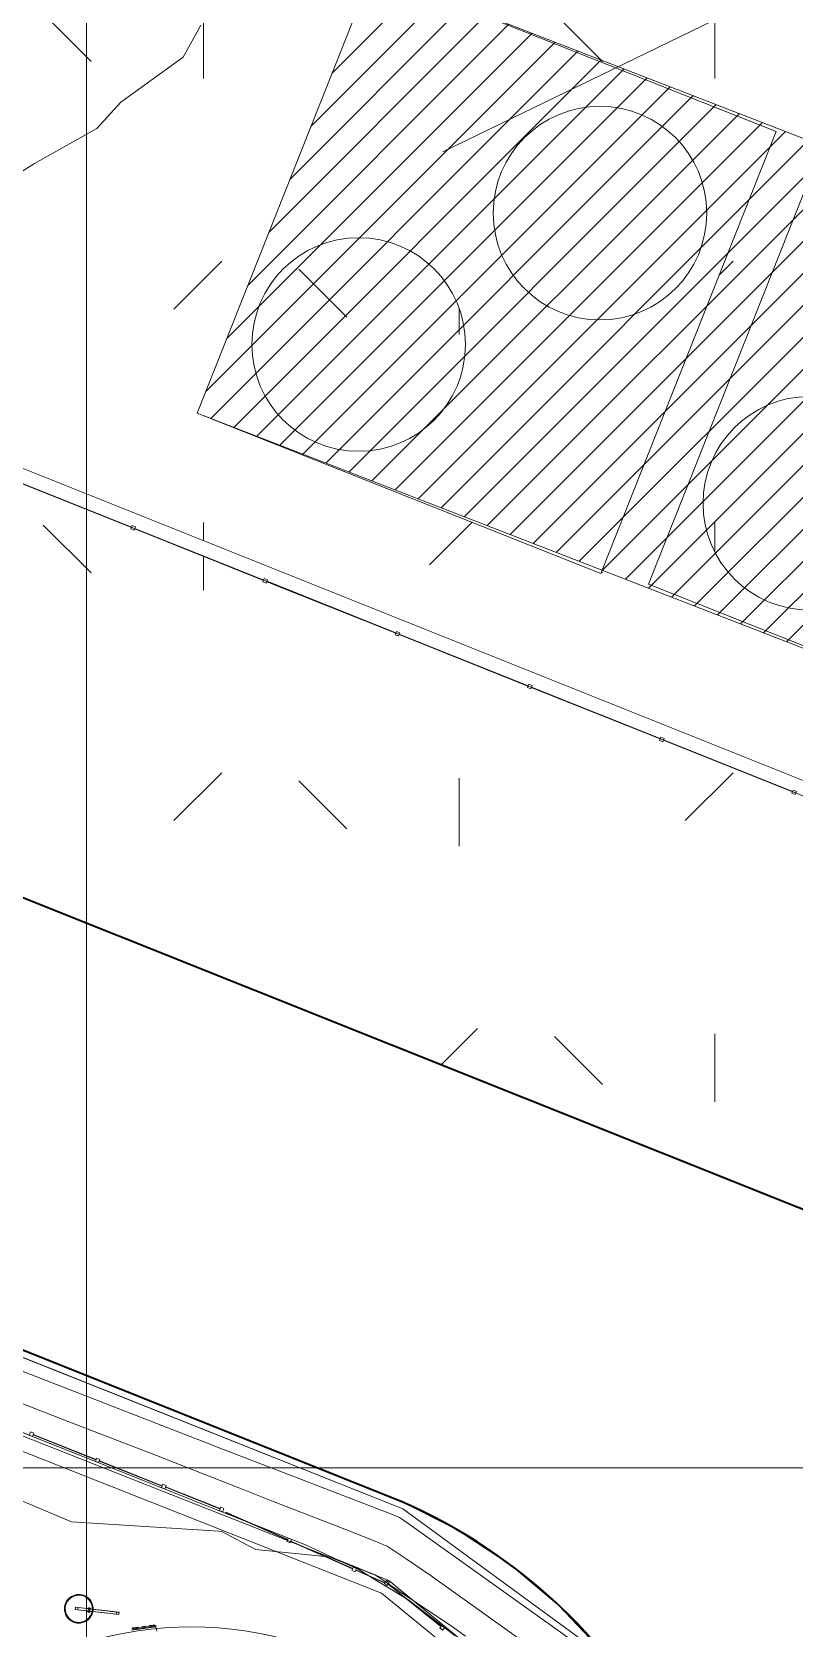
# Model space of a CAD drawing. Header units: metres. Extents: x -207 to 292, y -187 to 169.
# Drawn here: x -51.03 to -40.32, y 16.67 to 39.08 of the extents above; entities that cross this region are included whole.
import ezdxf

# ---------------------------------------------------------------- set-up
doc = ezdxf.new("R2010")
doc.units = ezdxf.units.M
for name, color, linetype, lineweight in [('A-GLAZ-CWMG', 7, 'Continuous', 9), ('ACHURADO', 7, 'Continuous', 9), ('C-TOPO', 7, 'Continuous', 9), ('C-TOPO-MAJR', 7, 'Continuous', 35), ('C-TOPO-MINR', 7, 'Continuous', 9), ('CERCO INTERIOR', 7, 'Continuous', 9), ('EQUIPOS PIS', 7, 'Continuous', 9), ('grilla', 7, 'Continuous', 9), ('P-SANR-FIXT', 7, 'Continuous', 9), ('solera', 7, 'Continuous', 35), ('VEREDAS', 7, 'Continuous', 9)]:
    doc.layers.add(name, color=color, linetype=linetype, lineweight=lineweight)
doc.layers.add('PR10-ARQ-PL-001-Emplazamiento-C-1_dwg', color=7, linetype='Continuous', lineweight=9, true_color=0x767676)
doc.layers.add('TEXTO', color=5, linetype='Continuous', lineweight=9, true_color=0x0000ff)
pattern_1 = [(90, (-655750.258, -5498481.082), (-3.592, 3.592), [0.9525, -6.232]), (45, (-655750.258, -5498481.082), (-3.5921024484, 3.5921024484), [0.9525, -4.127]), (135, (-655750.258, -5498481.082), (-3.5921024484, -3.5921024484), [0.9525, -4.127])]

# ---------------------------------------------------------------- blocks, each defined once
blk = doc.blocks.new('Quad Corner Mullion - 50x50 mm-2128572-PLANTA EMPLAZAMIENTO ACTUALIZADO')
at = {"layer": 'A-GLAZ-CWMG'}
for p, q in [((0.025, 0.025), (-0.025, 0.025)), ((-0.025, 0.025), (-0.025, -0.025)), ((0.025, -0.025), (0.025, 0.025)), ((-0.025, -0.025), (0.025, -0.025))]:
    blk.add_line(p, q, dxfattribs=at)
blk = doc.blocks.new('Quad Corner Mullion - 50x50 mm-2128573-PLANTA EMPLAZAMIENTO ACTUALIZADO')
at = {"layer": 'A-GLAZ-CWMG'}
for p, q in [((-0.025, -0.025), (-0.025, 0.025)), ((-0.025, 0.025), (0.025, 0.025)), ((0.025, 0.025), (0.025, -0.025)), ((0.025, -0.025), (-0.025, -0.025))]:
    blk.add_line(p, q, dxfattribs=at)
blk = doc.blocks.new('Circular Mullion - 5mm-2127248-PLANTA EMPLAZAMIENTO ACTUALIZADO')
at = {"layer": 'A-GLAZ-CWMG'}
for p, q in [((-107.648, -45.397), (-107.997, -46.28)), ((-107.646, -45.398), (-107.995, -46.281)), ((-107.995, -46.281), (-107.646, -45.398)), ((-107.993, -46.282), (-107.643, -45.399)), ((-107.646, -45.398), (-107.648, -45.397)), ((-107.643, -45.399), (-107.646, -45.398)), ((-107.997, -46.28), (-107.995, -46.281)), ((-107.995, -46.281), (-107.993, -46.282))]:
    blk.add_line(p, q, dxfattribs=at)
blk = doc.blocks.new('Circular Mullion - 5mm-2135255-PLANTA EMPLAZAMIENTO ACTUALIZADO')
at = {"layer": 'A-GLAZ-CWMG'}
for p, q in [((-49.149, 18.647), (-49.15, 18.645)), ((-49.15, 18.645), (-48.384, 18.342)), ((-49.148, 18.65), (-49.149, 18.647)), ((-48.383, 18.344), (-49.149, 18.647)), ((-49.149, 18.647), (-48.383, 18.344)), ((-48.382, 18.347), (-49.148, 18.65)), ((-48.384, 18.342), (-48.383, 18.344)), ((-48.383, 18.344), (-48.382, 18.347))]:
    blk.add_line(p, q, dxfattribs=at)
blk = doc.blocks.new('Rectangular Mullion - 50 x 50 mm-2128568-PLANTA EMPLAZAMIENTO ACTUALIZADO')
at = {"layer": 'A-GLAZ-CWMG'}
for p, q in [((0.025, 0.025), (-0.025, 0.025)), ((-0.025, 0.025), (-0.025, -0.025)), ((0.025, -0.025), (0.025, 0.025)), ((-0.025, -0.025), (0.025, -0.025))]:
    blk.add_line(p, q, dxfattribs=at)
blk = doc.blocks.new('Rectangular Mullion - 50 x 50 mm-2128569-PLANTA EMPLAZAMIENTO ACTUALIZADO')
at = {"layer": 'A-GLAZ-CWMG'}
for p, q in [((-0.025, -0.025), (-0.025, 0.025)), ((-0.025, 0.025), (0.025, 0.025)), ((0.025, 0.025), (0.025, -0.025)), ((0.025, -0.025), (-0.025, -0.025))]:
    blk.add_line(p, q, dxfattribs=at)
blk = doc.blocks.new('Circular Mullion - 5mm-2135027-PLANTA EMPLAZAMIENTO ACTUALIZADO')
at = {"layer": 'A-GLAZ-CWMG'}
for p, q in [((-80.102, 24.168), (-80.516, 23.313)), ((-80.099, 24.167), (-80.513, 23.312)), ((-80.513, 23.312), (-80.099, 24.167)), ((-80.511, 23.311), (-80.097, 24.166)), ((-80.099, 24.167), (-80.102, 24.168)), ((-80.097, 24.166), (-80.099, 24.167)), ((-80.516, 23.313), (-80.513, 23.312)), ((-80.513, 23.312), (-80.511, 23.311))]:
    blk.add_line(p, q, dxfattribs=at)
blk = doc.blocks.new('Circular Mullion - 5mm-2135355-PLANTA EMPLAZAMIENTO ACTUALIZADO')
at = {"layer": 'A-GLAZ-CWMG'}
for p, q in [((-46.473, 17.484), (-46.474, 17.482)), ((-46.087, 17.313), (-46.473, 17.484)), ((-46.474, 17.482), (-46.475, 17.48)), ((-46.475, 17.48), (-46.089, 17.308)), ((-46.088, 17.311), (-46.474, 17.482)), ((-46.474, 17.482), (-46.088, 17.311)), ((-46.089, 17.308), (-46.088, 17.311)), ((-46.088, 17.311), (-46.087, 17.313))]:
    blk.add_line(p, q, dxfattribs=at)
blk = doc.blocks.new('Quad Corner Mullion - 50x50 mm-2128574-PLANTA EMPLAZAMIENTO ACTUALIZADO')
at = {"layer": 'A-GLAZ-CWMG'}
for p, q in [((0.025, 0.025), (-0.025, 0.025)), ((-0.025, 0.025), (-0.025, -0.025)), ((0.025, -0.025), (0.025, 0.025)), ((-0.025, -0.025), (0.025, -0.025))]:
    blk.add_line(p, q, dxfattribs=at)
blk = doc.blocks.new('Quad Corner Mullion - 50x50 mm-2128575-PLANTA EMPLAZAMIENTO ACTUALIZADO')
at = {"layer": 'A-GLAZ-CWMG'}
for p, q in [((-0.025, -0.025), (-0.025, 0.025)), ((-0.025, 0.025), (0.025, 0.025)), ((0.025, 0.025), (0.025, -0.025)), ((0.025, -0.025), (-0.025, -0.025))]:
    blk.add_line(p, q, dxfattribs=at)
blk = doc.blocks.new('M_Tuberia Exterior 01 - M_Tuberia Exterior 01-2175267-PLANTA EMPLAZAMIENTO ACTUALIZADO')
at = {"layer": 'P-SANR-FIXT'}
for p, q in [((-0.013, 0.016), (-0.049, 0.016)), ((-0.049, 0.016), (-0.049, -0.016)), ((0.534, 0.016), (-0.049, 0.016)), ((-0.013, -0.016), (-0.013, 0.016)), ((0.569, 0.016), (-0.013, 0.016)), ((0.119, 0.016), (0.119, 0.025)), ((0.119, 0.025), (0.169, 0.025)), ((0.169, 0.025), (0.119, 0.025)), ((0.119, 0.025), (0.119, 0.016)), ((0.169, 0.016), (0.119, 0.016)), ((0.119, 0.016), (0.169, 0.016)), ((0.135, 0.031), (0.135, 0.025)), ((0.153, 0.031), (0.135, 0.031)), ((0.153, 0.031), (0.135, 0.031)), ((0.153, 0.025), (0.135, 0.025)), ((0.153, 0.025), (0.135, 0.025)), ((0.135, 0.016), (0.135, -0.016)), ((0.135, 0.016), (0.153, 0.016)), ((0.135, 0.016), (0.153, 0.016)), ((0.153, 0.025), (0.153, 0.031)), ((0.153, -0.016), (0.153, 0.016)), ((0.169, 0.025), (0.169, 0.016)), ((0.169, 0.016), (0.169, 0.025)), ((0.534, -0.016), (0.534, 0.016)), ((0.534, 0.016), (0.569, 0.016)), ((0.569, 0.016), (0.569, -0.016)), ((-0.049, -0.016), (-0.013, -0.016)), ((0.534, -0.016), (-0.049, -0.016)), ((-0.013, -0.016), (0.569, -0.016)), ((0.119, -0.025), (0.119, -0.016)), ((0.119, -0.016), (0.169, -0.016)), ((0.169, -0.016), (0.119, -0.016)), ((0.119, -0.016), (0.119, -0.025)), ((0.169, -0.025), (0.119, -0.025)), ((0.119, -0.025), (0.169, -0.025)), ((0.153, -0.016), (0.135, -0.016)), ((0.153, -0.016), (0.135, -0.016)), ((0.135, -0.025), (0.135, -0.034)), ((0.135, -0.025), (0.153, -0.025)), ((0.135, -0.025), (0.153, -0.025)), ((0.135, -0.034), (0.153, -0.034)), ((0.135, -0.034), (0.153, -0.034)), ((0.153, -0.034), (0.153, -0.025)), ((0.169, -0.016), (0.169, -0.025)), ((0.169, -0.025), (0.169, -0.016)), ((0.569, -0.016), (0.534, -0.016))]:
    blk.add_line(p, q, dxfattribs=at)
for radius, start, end in [(0.201, 0, 180), (0.201, 360, 180), (0.201, 180, 0), (0.201, 180, 360), (0.191, 360, 180), (0.191, 0, 180), (0.191, 180, 360), (0.191, 180, 0)]:
    blk.add_arc((0, 0), radius, start, end, dxfattribs=at)
blk = doc.blocks.new('M_Estanque-Terraza - M_Estanque-Terraza-2090154-PLANTA EMPLAZAMIENTO ACTUALIZADO')
at = {"layer": 'P-SANR-FIXT'}
for p, q in [((3.631, 3.688), (3.87, 3.441)), ((3.631, 3.688), (3.87, 3.441)), ((3.872, 3.444), (3.634, 3.691)), ((3.872, 3.444), (3.634, 3.691)), ((3.644, 3.699), (3.882, 3.453)), ((3.644, 3.699), (3.882, 3.453)), ((3.662, 3.696), (3.654, 3.689)), ((3.676, 3.682), (3.662, 3.696)), ((3.69, 3.668), (3.676, 3.682)), ((3.682, 3.66), (3.69, 3.668)), ((3.69, 3.668), (3.682, 3.66)), ((3.69, 3.668), (3.682, 3.66)), ((3.682, 3.66), (3.705, 3.635)), ((3.682, 3.66), (3.705, 3.635)), ((3.686, 3.656), (3.709, 3.631)), ((3.686, 3.656), (3.709, 3.631)), ((3.713, 3.643), (3.69, 3.668)), ((3.713, 3.643), (3.69, 3.668)), ((3.717, 3.639), (3.694, 3.663)), ((3.717, 3.639), (3.694, 3.663)), ((3.709, 3.631), (3.717, 3.639)), ((3.709, 3.631), (3.717, 3.639)), ((3.757, 3.598), (3.749, 3.591)), ((3.757, 3.598), (3.749, 3.591)), ((3.749, 3.591), (3.776, 3.562)), ((3.749, 3.591), (3.776, 3.562)), ((3.749, 3.591), (3.776, 3.562)), ((3.749, 3.591), (3.776, 3.562)), ((3.784, 3.569), (3.757, 3.598)), ((3.784, 3.569), (3.757, 3.598)), ((3.784, 3.569), (3.757, 3.598)), ((3.784, 3.569), (3.757, 3.598)), ((3.776, 3.562), (3.784, 3.569)), ((3.776, 3.562), (3.784, 3.569)), ((3.824, 3.529), (3.816, 3.521)), ((3.824, 3.529), (3.816, 3.521)), ((3.816, 3.521), (3.839, 3.497)), ((3.816, 3.521), (3.839, 3.497)), ((3.82, 3.517), (3.843, 3.492)), ((3.82, 3.517), (3.843, 3.492)), ((3.847, 3.504), (3.824, 3.529)), ((3.847, 3.504), (3.824, 3.529)), ((3.826, 3.397), (3.87, 3.441)), ((3.851, 3.5), (3.828, 3.525)), ((3.851, 3.5), (3.828, 3.525)), ((3.851, 3.5), (3.843, 3.492)), ((3.843, 3.492), (3.851, 3.5)), ((3.843, 3.492), (3.851, 3.5)), ((3.843, 3.492), (3.857, 3.478)), ((3.865, 3.486), (3.851, 3.5)), ((3.857, 3.478), (3.871, 3.464)), ((3.879, 3.471), (3.865, 3.486)), ((3.871, 3.464), (3.879, 3.471)), ((3.872, 3.444), (3.882, 3.453))]:
    blk.add_line(p, q, dxfattribs=at)
blk.add_arc((0, 0), 5.152, 0, 136.1362, dxfattribs=at)
blk.add_arc((0, 0), 5.152, 0, 136.1362, dxfattribs=at)
blk = doc.blocks.new('YADRAN_LASQUEMAS_ARQ_MO_002_TERRAZAS_rvt-1-PLANTA EMPLAZAMIENTO ACTUALIZADO')
at = {"layer": 'A-GLAZ-CWMG', "lineweight": 9, "extrusion": (0, 0, -1)}
for name, p, rotation in [('Rectangular Mullion - 50 x 50 mm-2128568-PLANTA EMPLAZAMIENTO ACTUALIZADO', (51.032, 19.392), 201.5900000000006), ('Rectangular Mullion - 50 x 50 mm-2128569-PLANTA EMPLAZAMIENTO ACTUALIZADO', (51.032, 19.392), 201.5900000000006), ('Rectangular Mullion - 50 x 50 mm-2128568-PLANTA EMPLAZAMIENTO ACTUALIZADO', (50.102, 19.024), 201.5900000000006), ('Rectangular Mullion - 50 x 50 mm-2128569-PLANTA EMPLAZAMIENTO ACTUALIZADO', (50.102, 19.024), 201.5900000000006), ('Rectangular Mullion - 50 x 50 mm-2128568-PLANTA EMPLAZAMIENTO ACTUALIZADO', (49.173, 18.657), 201.5900000000006), ('Rectangular Mullion - 50 x 50 mm-2128569-PLANTA EMPLAZAMIENTO ACTUALIZADO', (49.173, 18.657), 201.5900000000006), ('Quad Corner Mullion - 50x50 mm-2128572-PLANTA EMPLAZAMIENTO ACTUALIZADO', (48.36, 18.335), 201.5900000000006), ('Quad Corner Mullion - 50x50 mm-2128573-PLANTA EMPLAZAMIENTO ACTUALIZADO', (48.36, 18.335), 201.5900000000006), ('Rectangular Mullion - 50 x 50 mm-2128568-PLANTA EMPLAZAMIENTO ACTUALIZADO', (47.411, 17.898), 203.9426513151151), ('Rectangular Mullion - 50 x 50 mm-2128569-PLANTA EMPLAZAMIENTO ACTUALIZADO', (47.411, 17.898), 203.9426513151151), ('Rectangular Mullion - 50 x 50 mm-2128568-PLANTA EMPLAZAMIENTO ACTUALIZADO', (46.497, 17.492), 203.9426513151151), ('Rectangular Mullion - 50 x 50 mm-2128569-PLANTA EMPLAZAMIENTO ACTUALIZADO', (46.497, 17.492), 203.9426513151151), ('Rectangular Mullion - 50 x 50 mm-2128568-PLANTA EMPLAZAMIENTO ACTUALIZADO', (45.261, 16.676), 218.7099200101084), ('Rectangular Mullion - 50 x 50 mm-2128569-PLANTA EMPLAZAMIENTO ACTUALIZADO', (45.261, 16.676), 218.7099200101084)]:
    blk.add_blockref(name, p, dxfattribs=dict(at, rotation=rotation))
at = {"layer": 'A-GLAZ-CWMG', "lineweight": 9}
for name, p, rotation in [('Circular Mullion - 5mm-2127248-PLANTA EMPLAZAMIENTO ACTUALIZADO', (-4.728, -88.612), 269.9999999999994), ('Circular Mullion - 5mm-2127248-PLANTA EMPLAZAMIENTO ACTUALIZADO', (-4.728, -88.612), 269.9999999999994), ('Circular Mullion - 5mm-2127248-PLANTA EMPLAZAMIENTO ACTUALIZADO', (-4.728, -88.612), 269.9999999999994), ('Circular Mullion - 5mm-2127248-PLANTA EMPLAZAMIENTO ACTUALIZADO', (-4.728, -88.612), 269.9999999999994), ('Circular Mullion - 5mm-2127248-PLANTA EMPLAZAMIENTO ACTUALIZADO', (-3.798, -88.98), 269.9999999999994), ('Circular Mullion - 5mm-2127248-PLANTA EMPLAZAMIENTO ACTUALIZADO', (-3.798, -88.98), 269.9999999999994), ('Circular Mullion - 5mm-2127248-PLANTA EMPLAZAMIENTO ACTUALIZADO', (-3.798, -88.98), 269.9999999999994), ('Circular Mullion - 5mm-2127248-PLANTA EMPLAZAMIENTO ACTUALIZADO', (-3.798, -88.98), 269.9999999999994), ('Circular Mullion - 5mm-2135027-PLANTA EMPLAZAMIENTO ACTUALIZADO', (-68.937, -62.947), 271.8958828709046), ('Circular Mullion - 5mm-2135027-PLANTA EMPLAZAMIENTO ACTUALIZADO', (-68.937, -62.947), 271.8958828709046), ('Circular Mullion - 5mm-2135027-PLANTA EMPLAZAMIENTO ACTUALIZADO', (-68.937, -62.947), 271.8958828709046), ('Circular Mullion - 5mm-2135027-PLANTA EMPLAZAMIENTO ACTUALIZADO', (-68.937, -62.947), 271.8958828709046), ('Circular Mullion - 5mm-2127248-PLANTA EMPLAZAMIENTO ACTUALIZADO', (-5.579, -91.916), 267.6473486848848), ('Circular Mullion - 5mm-2127248-PLANTA EMPLAZAMIENTO ACTUALIZADO', (-5.579, -91.916), 267.6473486848848), ('Circular Mullion - 5mm-2127248-PLANTA EMPLAZAMIENTO ACTUALIZADO', (-5.579, -91.916), 267.6473486848848), ('Circular Mullion - 5mm-2127248-PLANTA EMPLAZAMIENTO ACTUALIZADO', (-5.579, -91.916), 267.6473486848848), ('Circular Mullion - 5mm-2127248-PLANTA EMPLAZAMIENTO ACTUALIZADO', (-33.582, -99.548), 252.8800799898916), ('Circular Mullion - 5mm-2127248-PLANTA EMPLAZAMIENTO ACTUALIZADO', (-33.582, -99.548), 252.8800799898916), ('Circular Mullion - 5mm-2127248-PLANTA EMPLAZAMIENTO ACTUALIZADO', (-33.582, -99.548), 252.8800799898916), ('Circular Mullion - 5mm-2127248-PLANTA EMPLAZAMIENTO ACTUALIZADO', (-33.582, -99.548), 252.8800799898916), ('Quad Corner Mullion - 50x50 mm-2128574-PLANTA EMPLAZAMIENTO ACTUALIZADO', (-46.041, 17.302), 141.2900799898916), ('Quad Corner Mullion - 50x50 mm-2128575-PLANTA EMPLAZAMIENTO ACTUALIZADO', (-46.041, 17.302), 141.2900799898916)]:
    blk.add_blockref(name, p, dxfattribs=dict(at, rotation=rotation))
for name in ['Circular Mullion - 5mm-2135255-PLANTA EMPLAZAMIENTO ACTUALIZADO', 'Circular Mullion - 5mm-2135255-PLANTA EMPLAZAMIENTO ACTUALIZADO', 'Circular Mullion - 5mm-2135255-PLANTA EMPLAZAMIENTO ACTUALIZADO', 'Circular Mullion - 5mm-2135255-PLANTA EMPLAZAMIENTO ACTUALIZADO', 'Circular Mullion - 5mm-2135355-PLANTA EMPLAZAMIENTO ACTUALIZADO', 'Circular Mullion - 5mm-2135355-PLANTA EMPLAZAMIENTO ACTUALIZADO', 'Circular Mullion - 5mm-2135355-PLANTA EMPLAZAMIENTO ACTUALIZADO', 'Circular Mullion - 5mm-2135355-PLANTA EMPLAZAMIENTO ACTUALIZADO']:
    blk.add_blockref(name, (0, 0), dxfattribs=at)
at = {"layer": 'P-SANR-FIXT', "lineweight": 9}
for name, p, rotation in [('M_Estanque-Terraza - M_Estanque-Terraza-2090154-PLANTA EMPLAZAMIENTO ACTUALIZADO', (-48.79, 11.532), 53.81588478803576), ('M_Tuberia Exterior 01 - M_Tuberia Exterior 01-2175267-PLANTA EMPLAZAMIENTO ACTUALIZADO', (-50.367, 16.939), 353.4099999999996)]:
    blk.add_blockref(name, p, dxfattribs=dict(at, rotation=rotation))
blk = doc.blocks.new('PR10-ARQ-PL-001-Emplazamiento-C-1_dwg_Circular Mullion - 5mm-517344-PLANTA EMPLAZAMIENTO-674655-PLANTA EMPLAZAMIENTO ACTUALIZADO')
at = {"layer": 'A-GLAZ-CWMG', "flags": 128}
for points in [[(-84.442, 139.656), (-83.711, 141.464), (-83.713, 141.465), (-83.716, 141.466), (-84.446, 139.658), (-84.444, 139.657)], [(-84.444, 139.657), (-83.713, 141.465)]]:
    blk.add_lwpolyline(points, close=True, dxfattribs=at)
blk = doc.blocks.new('PR10-ARQ-PL-001-Emplazamiento-C-1_dwg_Rectangular Mullion - 50 x 50 mm-517346-PLANTA EMPLAZAMIENTO-674657-PLANTA EMPLAZAMIENTO ACTUALIZADO')
at = {"layer": 'A-GLAZ-CWMG', "flags": 128}
blk.add_lwpolyline([(0.025, 0.025), (-0.025, 0.025), (-0.025, -0.025), (0.025, -0.025)], close=True, dxfattribs=at)
blk = doc.blocks.new('PR10-ARQ-PL-001-Emplazamiento-C-1_dwg_Rectangular Mullion - 50 x 50 mm-517357-PLANTA EMPLAZAMIENTO-674659-PLANTA EMPLAZAMIENTO ACTUALIZADO')
at = {"layer": 'A-GLAZ-CWMG', "flags": 128}
blk.add_lwpolyline([(0.025, 0.025), (0.025, -0.025), (-0.025, -0.025), (-0.025, 0.025)], close=True, dxfattribs=at)
blk = doc.blocks.new('PR10-ARQ-PL-001-Emplazamiento-C-1_dwg-674643-PLANTA EMPLAZAMIENTO ACTUALIZADO')
at = {"lineweight": 9, "true_color": 0x0000ff}
h = blk.add_hatch(dxfattribs=at)
h.set_pattern_fill('FP_4', color=5, style=0, pattern_type=2)
h.set_pattern_definition([(45, (0, 0), (-0.2245064, 0.2245064), [])])
h.paths.add_polyline_path([(-36.39, 28.957), (-33.927, 35.162), (-46.242, 39.936), (-48.705, 33.73), (-38.96, 29.953)])
at = {"layer": 'ACHURADO'}
h = blk.add_hatch(dxfattribs=at)
h.set_pattern_fill('FP_1', color=256, style=0, pattern_type=2)
h.set_pattern_definition(pattern_1)
h.paths.add_polyline_path([(-16.431, 13.057), (-14.436, 18.052), (-24.223, 21.943), (-26.212, 16.963), (-16.988, 13.279)])
h.paths.add_polyline_path([(-34.934, 26.467), (-32.306, 33.004), (-33.317, 33.408), (-31.975, 36.768), (-41.692, 40.649), (-41.981, 39.979), (-41.83, 39.914), (-42.017, 39.482), (-42.379, 39.639), (-42.193, 40.07), (-42.051, 40.009), (-41.763, 40.678), (-51.898, 44.725), (-52.129, 44.799), (-52.364, 44.861), (-52.602, 44.911), (-52.842, 44.949), (-53.083, 44.976), (-53.326, 44.99), (-53.569, 44.991), (-53.811, 44.981), (-54.053, 44.958), (-54.294, 44.924), (-54.532, 44.877), (-54.768, 44.818), (-55, 44.748), (-55.229, 44.666), (-55.453, 44.573), (-55.672, 44.468), (-55.886, 44.353), (-56.094, 44.227), (-56.295, 44.091), (-56.489, 43.945), (-56.676, 43.789), (-56.854, 43.624), (-57.024, 43.451), (-57.185, 43.269), (-57.337, 43.079), (-57.479, 42.882), (-57.611, 42.678), (-57.732, 42.468), (-57.843, 42.252), (-57.943, 42.03), (-58.037, 41.858), (-58.142, 41.693), (-58.258, 41.535), (-58.383, 41.384), (-58.518, 41.242), (-58.815, 40.985), (-58.975, 40.872), (-59.142, 40.769), (-59.315, 40.678), (-59.494, 40.597), (-59.677, 40.529), (-59.865, 40.472), (-60.056, 40.428), (-60.281, 40.393), (-60.445, 40.377), (-60.641, 40.371), (-60.837, 40.377), (-61.032, 40.396), (-61.225, 40.427), (-61.416, 40.471), (-61.604, 40.527), (-69.75, 43.704), (-76.218, 46.622), (-76.308, 46.677), (-76.468, 46.764), (-76.633, 46.843), (-76.801, 46.913), (-76.973, 46.974), (-77.148, 47.026), (-77.326, 47.069), (-77.541, 47.09), (-77.757, 47.099), (-77.973, 47.096), (-78.189, 47.081), (-78.403, 47.054), (-78.616, 47.016), (-78.826, 46.966), (-79.033, 46.904), (-79.237, 46.832), (-79.436, 46.748), (-79.82, 46.549), (-80.003, 46.434), (-80.179, 46.309), (-80.348, 46.174), (-80.51, 46.031), (-80.663, 45.878), (-80.808, 45.718), (-80.944, 45.55), (-81.071, 45.375), (-81.265, 45.056), (-81.294, 45.005), (-35.025, 26.504)])
h.paths.add_polyline_path([(-36.39, 28.957), (-42.362, 31.327), (-39.899, 37.533), (-33.927, 35.162), (-35.995, 29.953)])
h.paths.add_polyline_path([(-37.327, 29.837), (-37.192, 29.837), (-37.058, 29.849), (-36.926, 29.873), (-36.796, 29.909), (-36.67, 29.956), (-36.549, 30.014), (-36.433, 30.083), (-36.325, 30.162), (-36.223, 30.251), (-36.13, 30.348), (-36.046, 30.453), (-35.972, 30.566), (-35.908, 30.684), (-35.856, 30.808), (-35.784, 31.067), (-35.766, 31.201), (-35.76, 31.335), (-35.766, 31.469), (-35.814, 31.734), (-35.856, 31.862), (-35.908, 31.986), (-35.972, 32.104), (-36.046, 32.217), (-36.13, 32.322), (-36.223, 32.419), (-36.325, 32.508), (-36.433, 32.587), (-36.549, 32.656), (-36.796, 32.761), (-36.926, 32.797), (-37.058, 32.821), (-37.192, 32.833), (-37.327, 32.833), (-37.593, 32.797), (-37.804, 32.731), (-37.849, 32.714), (-37.97, 32.656), (-38.086, 32.587), (-38.195, 32.508), (-38.296, 32.419), (-38.389, 32.322), (-38.473, 32.217), (-38.547, 32.104), (-38.611, 31.986), (-38.664, 31.862), (-38.705, 31.734), (-38.735, 31.603), (-38.753, 31.469), (-38.759, 31.335), (-38.753, 31.201), (-38.735, 31.067), (-38.705, 30.936), (-38.664, 30.808), (-38.611, 30.684), (-38.547, 30.566), (-38.473, 30.453), (-38.389, 30.348), (-38.296, 30.251), (-38.195, 30.162), (-38.086, 30.083), (-37.97, 30.014), (-37.723, 29.909), (-37.593, 29.873), (-37.461, 29.849)])
h.paths.add_polyline_path([(-40.031, 30.966), (-39.897, 30.978), (-39.764, 31.002), (-39.634, 31.038), (-39.508, 31.085), (-39.387, 31.144), (-39.272, 31.213), (-39.061, 31.38), (-38.968, 31.478), (-38.885, 31.583), (-38.81, 31.695), (-38.747, 31.814), (-38.694, 31.937), (-38.652, 32.065), (-38.622, 32.196), (-38.604, 32.33), (-38.598, 32.464), (-38.604, 32.599), (-38.622, 32.732), (-38.652, 32.863), (-38.694, 32.991), (-38.747, 33.115), (-38.81, 33.233), (-38.885, 33.346), (-38.968, 33.451), (-39.061, 33.548), (-39.163, 33.637), (-39.387, 33.785), (-39.508, 33.843), (-39.634, 33.891), (-39.764, 33.926), (-39.897, 33.95), (-40.031, 33.962), (-40.165, 33.962), (-40.299, 33.95), (-40.432, 33.926), (-40.561, 33.891), (-40.687, 33.843), (-40.809, 33.785), (-40.924, 33.716), (-41.04, 33.631), (-41.134, 33.548), (-41.227, 33.451), (-41.311, 33.346), (-41.385, 33.233), (-41.449, 33.115), (-41.502, 32.991), (-41.544, 32.863), (-41.574, 32.726), (-41.592, 32.599), (-41.598, 32.464), (-41.592, 32.33), (-41.573, 32.196), (-41.544, 32.065), (-41.502, 31.937), (-41.449, 31.814), (-41.385, 31.695), (-41.311, 31.583), (-41.227, 31.478), (-41.134, 31.38), (-41.033, 31.292), (-40.924, 31.213), (-40.809, 31.144), (-40.687, 31.085), (-40.561, 31.038), (-40.432, 31.002), (-40.299, 30.978), (-40.165, 30.966)])
h.paths.add_polyline_path([(-43.032, 31.479), (-48.705, 33.73), (-46.242, 39.936), (-40.569, 37.685), (-43.014, 31.525)])
h.paths.add_polyline_path([(-35.025, 33.364), (-34.984, 33.416), (-34.91, 33.528), (-34.846, 33.647), (-34.793, 33.771), (-34.751, 33.899), (-34.721, 34.03), (-34.703, 34.163), (-34.703, 34.432), (-34.721, 34.565), (-34.751, 34.697), (-34.793, 34.825), (-34.846, 34.948), (-34.91, 35.067), (-34.984, 35.179), (-35.068, 35.284), (-35.161, 35.382), (-35.309, 35.505)])
h.paths.add_polyline_path([(-36.264, 32.799), (-36.13, 32.799), (-35.996, 32.811), (-35.734, 32.871), (-35.608, 32.919), (-35.486, 32.977), (-35.371, 33.046), (-35.262, 33.125), (-35.161, 33.214), (-35.025, 33.364), (-35.316, 35.509), (-35.371, 35.549), (-35.486, 35.618), (-35.608, 35.677), (-35.734, 35.724), (-35.863, 35.76), (-35.996, 35.784), (-36.13, 35.796), (-36.264, 35.796), (-36.398, 35.784), (-36.531, 35.76), (-36.66, 35.724), (-36.786, 35.677), (-36.908, 35.618), (-37.132, 35.47), (-37.233, 35.382), (-37.326, 35.284), (-37.41, 35.179), (-37.484, 35.067), (-37.548, 34.948), (-37.601, 34.825), (-37.643, 34.697), (-37.673, 34.565), (-37.691, 34.432), (-37.697, 34.298), (-37.685, 34.12), (-37.673, 34.03), (-37.643, 33.899), (-37.601, 33.771), (-37.542, 33.635), (-37.484, 33.528), (-37.41, 33.416), (-37.326, 33.311), (-37.233, 33.214), (-37.132, 33.125), (-37.023, 33.046), (-36.908, 32.977), (-36.786, 32.919), (-36.66, 32.871), (-36.531, 32.835), (-36.398, 32.811)])
h.paths.add_polyline_path([(-46.368, 33.196), (-46.234, 33.208), (-46.101, 33.232), (-45.972, 33.268), (-45.846, 33.315), (-45.724, 33.374), (-45.609, 33.443), (-45.5, 33.522), (-45.399, 33.61), (-45.306, 33.708), (-45.222, 33.813), (-45.148, 33.925), (-45.084, 34.044), (-45.031, 34.167), (-44.989, 34.295), (-44.959, 34.427), (-44.941, 34.56), (-44.935, 34.694), (-44.941, 34.829), (-44.959, 34.962), (-44.989, 35.093), (-45.031, 35.221), (-45.084, 35.345), (-45.222, 35.576), (-45.306, 35.681), (-45.399, 35.778), (-45.5, 35.867), (-45.609, 35.946), (-45.724, 36.015), (-45.846, 36.073), (-45.972, 36.121), (-46.101, 36.156), (-46.368, 36.193), (-46.502, 36.193), (-46.636, 36.181), (-46.769, 36.156), (-46.898, 36.121), (-47.024, 36.073), (-47.146, 36.015), (-47.261, 35.946), (-47.37, 35.867), (-47.471, 35.778), (-47.564, 35.681), (-47.722, 35.464), (-47.786, 35.345), (-47.839, 35.221), (-47.881, 35.093), (-47.911, 34.962), (-47.929, 34.829), (-47.935, 34.694), (-47.929, 34.56), (-47.911, 34.427), (-47.881, 34.295), (-47.839, 34.167), (-47.786, 34.044), (-47.722, 33.925), (-47.648, 33.813), (-47.564, 33.708), (-47.471, 33.61), (-47.37, 33.522), (-47.261, 33.443), (-47.146, 33.374), (-47.024, 33.315), (-46.898, 33.268), (-46.769, 33.232), (-46.636, 33.208), (-46.502, 33.196)])
h.paths.add_polyline_path([(-42.979, 35.041), (-42.712, 35.077), (-42.583, 35.113), (-42.457, 35.16), (-42.336, 35.219), (-42.22, 35.288), (-42.111, 35.367), (-41.917, 35.553), (-41.833, 35.658), (-41.759, 35.77), (-41.695, 35.889), (-41.642, 36.012), (-41.601, 36.14), (-41.571, 36.272), (-41.553, 36.405), (-41.546, 36.539), (-41.553, 36.674), (-41.571, 36.807), (-41.601, 36.938), (-41.642, 37.066), (-41.695, 37.19), (-41.759, 37.308), (-41.833, 37.421), (-41.917, 37.526), (-42.01, 37.623), (-42.111, 37.712), (-42.22, 37.791), (-42.336, 37.86), (-42.457, 37.918), (-42.583, 37.966), (-42.845, 38.025), (-42.979, 38.037), (-43.113, 38.037), (-43.247, 38.025), (-43.38, 38.001), (-43.51, 37.966), (-43.636, 37.918), (-43.757, 37.86), (-43.872, 37.791), (-43.981, 37.712), (-44.083, 37.623), (-44.176, 37.526), (-44.259, 37.421), (-44.334, 37.308), (-44.397, 37.19), (-44.45, 37.066), (-44.492, 36.938), (-44.522, 36.807), (-44.54, 36.674), (-44.546, 36.539), (-44.538, 36.389), (-44.522, 36.272), (-44.492, 36.14), (-44.45, 36.012), (-44.397, 35.889), (-44.334, 35.77), (-44.259, 35.658), (-44.083, 35.455), (-43.981, 35.367), (-43.872, 35.288), (-43.757, 35.219), (-43.636, 35.16), (-43.51, 35.113), (-43.38, 35.077), (-43.247, 35.053), (-43.113, 35.041)])
h.paths.add_polyline_path([(-48.231, 41.716), (-49.41, 41.716), (-49.404, 41.831), (-49.387, 41.946), (-49.359, 42.058), (-49.32, 42.167), (-49.271, 42.272), (-49.175, 42.42), (-49.142, 42.464), (-49.065, 42.55), (-48.979, 42.627), (-48.886, 42.696), (-48.787, 42.756), (-48.682, 42.805), (-48.573, 42.844), (-48.461, 42.872), (-48.346, 42.889), (-48.231, 42.889), (-48.231, 41.831)])
h.paths.add_polyline_path([(-48.231, 40.537), (-48.231, 41.716), (-47.052, 41.716), (-47.058, 41.6), (-47.075, 41.486), (-47.103, 41.374), (-47.142, 41.265), (-47.191, 41.16), (-47.251, 41.061), (-47.32, 40.968), (-47.397, 40.882), (-47.483, 40.805), (-47.576, 40.736), (-47.675, 40.676), (-47.78, 40.627), (-47.889, 40.588), (-48.001, 40.56), (-48.115, 40.543)])
h = blk.add_hatch(dxfattribs=at)
h.set_pattern_fill('FP_1', color=256, style=0, pattern_type=2)
h.set_pattern_definition(pattern_1)
h.paths.add_polyline_path([(-109.746, -33.419), (-81.977, 36.498), (-79.743, 37.301), (-79.538, 37.853), (-79.692, 37.91), (-79.529, 38.351), (-79.159, 38.214), (-79.322, 37.773), (-79.548, 37.372), (-78.372, 37.795), (-31.438, 19.05), (-31.367, 19.242), (-31.521, 19.299), (-31.357, 19.74), (-30.987, 19.603), (-31.15, 19.162), (-31.254, 18.977), (-28.462, 17.861), (-26.474, 22.839), (-35.025, 26.239), (-35.008, 26.281), (-81.174, 44.741), (-81.294, 45.005), (-81.38, 44.833), (-81.457, 44.658), (-81.526, 44.479), (-81.586, 44.297), (-88.33, 27.525), (-99.365, 2.058), (-108.453, -12.959), (-112.02, -18.411), (-112.091, -18.588), (-112.151, -18.77), (-112.199, -18.954), (-112.235, -19.141), (-112.26, -19.331), (-112.272, -19.521), (-112.273, -19.712), (-112.262, -19.902), (-112.239, -20.091), (-112.205, -20.279), (-112.155, -20.474), (-112.101, -20.646), (-112.032, -20.824), (-111.952, -20.997), (-111.861, -21.165), (-111.694, -21.419), (-111.65, -21.482), (-111.529, -21.63), (-111.045, -20.434), (-107.779, -21.779), (-110.981, -29.684), (-113.573, -28.617), (-113.789, -29.154), (-111.88, -31.167)])
h.paths.add_polyline_path([(-100.595, -9.645), (-100.724, -9.624), (-100.849, -9.57), (-100.953, -9.491), (-100.993, -9.445), (-101.023, -9.397), (-101.044, -9.347), (-101.052, -9.298), (-101.05, -9.251), (-100.952, -9.293), (-100.922, -9.223), (-101.02, -9.181), (-100.988, -9.148), (-100.947, -9.121), (-100.899, -9.102), (-100.844, -9.09), (-100.721, -9.093), (-100.595, -9.128), (-100.479, -9.192), (-100.389, -9.278), (-100.356, -9.325), (-100.334, -9.374), (-100.323, -9.422), (-100.322, -9.469), (-100.333, -9.512), (-100.354, -9.551), (-100.386, -9.585), (-100.428, -9.612), (-100.478, -9.632), (-100.534, -9.643)])
h.paths.add_polyline_path([(-101.91, -9.059), (-102.342, -8.873), (-102.186, -8.51), (-101.754, -8.696), (-101.815, -8.838), (-101.918, -8.794), (-101.928, -8.73), (-101.968, -8.68), (-102.028, -8.656), (-102.092, -8.664), (-102.12, -8.681), (-102.16, -8.731), (-102.169, -8.762), (-102.162, -8.827), (-102.124, -8.879), (-102.097, -8.896), (-102.033, -8.907), (-101.972, -8.886), (-101.948, -8.864), (-101.845, -8.908), (-101.862, -8.946)])
at = {"lineweight": 9, "flags": 128}
blk.add_lwpolyline([(-33.927, 35.162), (-36.39, 28.957), (-48.705, 33.73), (-46.242, 39.936)], close=True, dxfattribs=at)
at = {"layer": 'C-TOPO', "flags": 128}
for points in [[(-35.775, 20.782), (-41.287, 22.984), (-46.729, 25.157), (-46.96, 25.249), (-54.239, 28.156), (-58.332, 29.791), (-62.136, 31.31), (-65.232, 32.547), (-67.41, 33.417), (-70.441, 34.627), (-74.77, 36.356), (-77.145, 37.304), (-77.618, 37.493), (-78.372, 37.795), (-80.993, 36.852), (-81.528, 36.659)], [(-81.528, 36.659), (-80.993, 36.852), (-78.372, 37.795), (-77.618, 37.493), (-77.145, 37.304), (-74.77, 36.356), (-70.441, 34.627), (-67.41, 33.417), (-65.232, 32.547), (-62.136, 31.31), (-58.332, 29.791), (-54.239, 28.156), (-46.96, 25.249), (-46.729, 25.157), (-41.287, 22.984), (-35.775, 20.782)], [(-43.016, 16.345), (-43.625, 16.987), (-44.302, 17.555), (-44.928, 17.968), (-45.04, 18.043), (-45.829, 18.443), (-45.858, 18.455), (-51.279, 20.62), (-67.494, 27.095)], [(-43.016, 16.345), (-43.625, 16.987), (-44.302, 17.555), (-44.928, 17.968), (-45.04, 18.043), (-45.829, 18.443), (-45.858, 18.455), (-51.279, 20.62), (-67.494, 27.095)], [(-43.28, 16.487), (-45.813, 18.344), (-66.313, 26.497), (-70.482, 28.155), (-72.906, 28.918), (-74.861, 28.974), (-76.901, 28.411), (-78.15, 27.746), (-78.732, 27.377), (-79.845, 26.541), (-80.841, 25.228), (-81.779, 22.997), (-82.666, 20.879), (-107.939, -43.26)], [(-51.765, 19.654), (-49.814, 18.879), (-47.924, 18.13), (-47.895, 18.118), (-47.184, 17.836), (-46.436, 17.49), (-46.389, 17.461), (-46.267, 17.387), (-46.193, 17.342), (-45.994, 17.221), (-45.732, 17.062), (-45.081, 16.558)], [(-45.081, 16.558), (-45.732, 17.062), (-45.994, 17.221), (-46.193, 17.342), (-46.267, 17.387), (-46.389, 17.461), (-46.436, 17.49), (-47.184, 17.836), (-47.895, 18.118), (-47.924, 18.13), (-49.814, 18.879), (-51.765, 19.654)]]:
    blk.add_lwpolyline(points, dxfattribs=at)
at = {"layer": 'C-TOPO-MAJR', "color": 1, "lineweight": 9, "true_color": 0xff0000, "flags": 128}
for points in [[(-66.318, 38.312), (-65.024, 37.94), (-63.73, 37.569), (-62.436, 37.198), (-61.528, 37.846), (-61.442, 37.826), (-61.255, 37.815), (-60.516, 36.713), (-59.202, 36.458), (-57.889, 36.203), (-57.275, 36.111), (-55.505, 36.066), (-54.686, 36.085), (-53.117, 36.384), (-52.408, 36.574), (-51.391, 36.981), (-50.989, 37.234), (-50.114, 37.729), (-49.775, 38.099), (-48.899, 38.729), (-48.653, 39.179)], [(-52.525, 20.807), (-48.95, 19.416), (-48.619, 19.288), (-48.324, 19.173), (-48.324, 19.173), (-48.32, 19.171), (-48.214, 19.128), (-45.997, 18.276), (-45.893, 18.234), (-45.886, 18.231), (-45.864, 18.222), (-45.836, 18.203), (-45.803, 18.181), (-45.724, 18.128), (-43.435, 16.493)]]:
    blk.add_lwpolyline(points, dxfattribs=at)
at = {"layer": 'C-TOPO-MINR', "color": 9, "true_color": 0xc0c0c0, "flags": 128}
for points in [[(-52.103, 20.188), (-50.575, 19.593), (-49.275, 19.091), (-48.12, 18.64), (-48.119, 18.64), (-48.103, 18.634), (-47.685, 18.465), (-46.606, 18.05), (-46.159, 17.869), (-46.13, 17.858), (-46.034, 17.819), (-45.911, 17.736), (-45.769, 17.64), (-45.431, 17.413), (-44.184, 16.523)], [(-44.934, 16.553), (-45.138, 16.698), (-45.735, 17.099), (-45.986, 17.268), (-46.205, 17.415), (-46.374, 17.484), (-46.426, 17.505), (-46.762, 17.64), (-46.815, 17.662), (-47.883, 17.771), (-48.357, 18.025), (-48.399, 18.031), (-50.469, 18.159), (-51.432, 18.569)]]:
    blk.add_lwpolyline(points, dxfattribs=at)
at = {"layer": 'CERCO INTERIOR'}
blk.add_line((-81.294, 45.005), (-34.934, 26.467), dxfattribs=at)
at = {"layer": 'CERCO INTERIOR', "flags": 128}
for points in [[(-81.1, 44.927), (-81.174, 44.741), (-35.008, 26.281)], [(-108.059, -46.255), (-80.533, 23.277), (-79.416, 25.491), (-77.729, 26.977), (-75.56, 27.865), (-73.027, 27.783), (-46.114, 17.161), (-44.149, 15.548), (-42.929, 13.58), (-42.543, 11.148), (-43.168, 8.716), (-44.039, 6.26)]]:
    blk.add_lwpolyline(points, dxfattribs=at)
blk.add_lwpolyline([(-43.85, 6.193), (-70.423, -61.108), (-71.635, -63.468), (-73.528, -65.107), (-75.979, -65.979), (-78.566, -65.779), (-105.401, -55.121), (-107.404, -53.512), (-108.612, -51.268), (-108.759, -48.656), (-108.245, -46.181), (-80.715, 23.359), (-79.577, 25.615), (-77.836, 27.15), (-75.596, 28.067), (-72.986, 27.982), (-46.012, 17.335), (-43.997, 15.682), (-42.738, 13.651), (-42.339, 11.139), (-42.976, 8.657)], close=True, dxfattribs=at)
at = {"layer": 'EQUIPOS PIS'}
for centre in [(-43.046, 36.539), (-46.435, 34.694), (-40.098, 32.464)]:
    blk.add_circle(centre, 1.5, dxfattribs=at)
at = {"layer": 'grilla'}
for p, q in [((-50.258, 166.258), (-50.258, -114.169)), ((-207.182, 18.918), (-16.51, 18.918))]:
    blk.add_line(p, q, dxfattribs=at)
at = {"layer": 'solera'}
blk.add_line((-45.829, 18.443), (-71.881, 28.847), dxfattribs=at)
at = {"layer": 'solera', "flags": 128}
blk.add_lwpolyline([(13.372, 2.083), (13.051, 1.282), (-78.372, 37.795), (-81.977, 36.498), (-118.277, -54.897), (-118.616, -54.913), (-118.855, -55.514), (-118.649, -55.835), (-118.96, -56.618), (-59.119, -80.114)], dxfattribs=at)
at = {"layer": 'solera'}
blk.add_arc((-48.939, 11.338), 7.756, 347.9176, 66.3623, dxfattribs=at)
at = {"layer": 'TEXTO'}
blk.add_line((-33.749, 42.979), (-45.255, 37.402), dxfattribs=at)
at = {"layer": 'VEREDAS', "flags": 128}
for points in [[(-46.242, 39.936), (-40.569, 37.685), (-43.032, 31.479), (-48.705, 33.73)], [(-36.39, 28.957), (-42.362, 31.327), (-39.899, 37.533), (-33.927, 35.162)]]:
    blk.add_lwpolyline(points, close=True, dxfattribs=at)
for p, rotation in [((89.726, 117.071), 90.2053883453861), ((89.726, 117.071), 90.2053883453861), ((89.726, 117.071), 90.2053883453861), ((91.583, 116.328), 90.20538834538601), ((91.583, 116.328), 90.20538834538601), ((91.583, 116.328), 90.20538834538601), ((93.44, 115.586), 90.20538834538607), ((93.44, 115.586), 90.2053883453861), ((93.44, 115.586), 90.2053883453861), ((95.297, 114.843), 90.20538834538628), ((95.297, 114.843), 90.20538834538628), ((95.297, 114.843), 90.2053883453861), ((97.154, 114.101), 90.20538834538581), ((97.154, 114.101), 90.20538834538581), ((97.154, 114.101), 90.20538834538601), ((99.011, 113.358), 90.2053883453862), ((99.011, 113.358), 90.2053883453862), ((99.011, 113.358), 90.20538834538628)]:
    blk.add_blockref('PR10-ARQ-PL-001-Emplazamiento-C-1_dwg_Circular Mullion - 5mm-517344-PLANTA EMPLAZAMIENTO-674655-PLANTA EMPLAZAMIENTO ACTUALIZADO', p, dxfattribs=dict(rotation=rotation))
at = {"extrusion": (0, 0, -1), "rotation": 201.7946116546139}
for name, p in [('PR10-ARQ-PL-001-Emplazamiento-C-1_dwg_Rectangular Mullion - 50 x 50 mm-517346-PLANTA EMPLAZAMIENTO-674657-PLANTA EMPLAZAMIENTO ACTUALIZADO', (49.604, 32.118)), ('PR10-ARQ-PL-001-Emplazamiento-C-1_dwg_Rectangular Mullion - 50 x 50 mm-517357-PLANTA EMPLAZAMIENTO-674659-PLANTA EMPLAZAMIENTO ACTUALIZADO', (49.604, 32.118)), ('PR10-ARQ-PL-001-Emplazamiento-C-1_dwg_Rectangular Mullion - 50 x 50 mm-517346-PLANTA EMPLAZAMIENTO-674657-PLANTA EMPLAZAMIENTO ACTUALIZADO', (47.747, 31.375)), ('PR10-ARQ-PL-001-Emplazamiento-C-1_dwg_Rectangular Mullion - 50 x 50 mm-517357-PLANTA EMPLAZAMIENTO-674659-PLANTA EMPLAZAMIENTO ACTUALIZADO', (47.747, 31.375)), ('PR10-ARQ-PL-001-Emplazamiento-C-1_dwg_Rectangular Mullion - 50 x 50 mm-517346-PLANTA EMPLAZAMIENTO-674657-PLANTA EMPLAZAMIENTO ACTUALIZADO', (45.89, 30.633)), ('PR10-ARQ-PL-001-Emplazamiento-C-1_dwg_Rectangular Mullion - 50 x 50 mm-517357-PLANTA EMPLAZAMIENTO-674659-PLANTA EMPLAZAMIENTO ACTUALIZADO', (45.89, 30.633)), ('PR10-ARQ-PL-001-Emplazamiento-C-1_dwg_Rectangular Mullion - 50 x 50 mm-517346-PLANTA EMPLAZAMIENTO-674657-PLANTA EMPLAZAMIENTO ACTUALIZADO', (44.033, 29.89)), ('PR10-ARQ-PL-001-Emplazamiento-C-1_dwg_Rectangular Mullion - 50 x 50 mm-517357-PLANTA EMPLAZAMIENTO-674659-PLANTA EMPLAZAMIENTO ACTUALIZADO', (44.033, 29.89)), ('PR10-ARQ-PL-001-Emplazamiento-C-1_dwg_Rectangular Mullion - 50 x 50 mm-517346-PLANTA EMPLAZAMIENTO-674657-PLANTA EMPLAZAMIENTO ACTUALIZADO', (42.176, 29.148)), ('PR10-ARQ-PL-001-Emplazamiento-C-1_dwg_Rectangular Mullion - 50 x 50 mm-517357-PLANTA EMPLAZAMIENTO-674659-PLANTA EMPLAZAMIENTO ACTUALIZADO', (42.176, 29.148)), ('PR10-ARQ-PL-001-Emplazamiento-C-1_dwg_Rectangular Mullion - 50 x 50 mm-517346-PLANTA EMPLAZAMIENTO-674657-PLANTA EMPLAZAMIENTO ACTUALIZADO', (40.319, 28.405)), ('PR10-ARQ-PL-001-Emplazamiento-C-1_dwg_Rectangular Mullion - 50 x 50 mm-517357-PLANTA EMPLAZAMIENTO-674659-PLANTA EMPLAZAMIENTO ACTUALIZADO', (40.319, 28.405))]:
    blk.add_blockref(name, p, dxfattribs=at)
blk = doc.blocks.new('Circular Mullion - 5mm-517344-PLANTA EMPLAZAMIENTO ACTUALIZADO')
at = {"layer": 'A-GLAZ-CWMG'}
for p, q in [((-83.716, 141.466), (-84.446, 139.658)), ((-84.444, 139.657), (-83.713, 141.465)), ((-83.713, 141.465), (-84.444, 139.657)), ((-84.442, 139.656), (-83.711, 141.464)), ((-83.713, 141.465), (-83.716, 141.466)), ((-83.711, 141.464), (-83.713, 141.465)), ((-84.446, 139.658), (-84.444, 139.657)), ((-84.444, 139.657), (-84.442, 139.656))]:
    blk.add_line(p, q, dxfattribs=at)
blk = doc.blocks.new('Rectangular Mullion - 50 x 50 mm-517346-PLANTA EMPLAZAMIENTO ACTUALIZADO')
at = {"layer": 'A-GLAZ-CWMG'}
for p, q in [((0.025, 0.025), (-0.025, 0.025)), ((-0.025, 0.025), (-0.025, -0.025)), ((0.025, -0.025), (0.025, 0.025)), ((-0.025, -0.025), (0.025, -0.025))]:
    blk.add_line(p, q, dxfattribs=at)
blk = doc.blocks.new('Rectangular Mullion - 50 x 50 mm-517357-PLANTA EMPLAZAMIENTO ACTUALIZADO')
at = {"layer": 'A-GLAZ-CWMG'}
for p, q in [((-0.025, -0.025), (-0.025, 0.025)), ((-0.025, 0.025), (0.025, 0.025)), ((0.025, 0.025), (0.025, -0.025)), ((0.025, -0.025), (-0.025, -0.025))]:
    blk.add_line(p, q, dxfattribs=at)

msp = doc.modelspace()

# ---------------------------------------------------------------- linework, layer by layer
at = {"layer": 'C-TOPO'}
for p, q in [((-54.239, 28.156), (-46.96, 25.249)), ((-46.96, 25.249), (-54.239, 28.156)), ((-45.813, 18.344), (-66.313, 26.497)), ((-46.96, 25.249), (-46.729, 25.157)), ((-46.729, 25.157), (-46.96, 25.249)), ((-46.729, 25.157), (-41.287, 22.984)), ((-41.287, 22.984), (-46.729, 25.157)), ((-41.287, 22.984), (-35.775, 20.782)), ((-35.775, 20.782), (-41.287, 22.984)), ((-45.858, 18.455), (-51.279, 20.62)), ((-51.279, 20.62), (-45.858, 18.455)), ((-51.765, 19.654), (-49.814, 18.879)), ((-49.814, 18.879), (-51.765, 19.654)), ((-49.814, 18.879), (-47.924, 18.13)), ((-47.924, 18.13), (-49.814, 18.879)), ((-45.829, 18.443), (-45.858, 18.455)), ((-45.829, 18.443), (-45.858, 18.455)), ((-45.829, 18.443), (-45.04, 18.043)), ((-45.829, 18.443), (-45.04, 18.043)), ((-43.28, 16.487), (-45.813, 18.344)), ((-47.924, 18.13), (-47.895, 18.118)), ((-47.895, 18.118), (-47.924, 18.13)), ((-47.895, 18.118), (-47.184, 17.836)), ((-47.184, 17.836), (-47.895, 18.118)), ((-44.928, 17.968), (-45.04, 18.043)), ((-45.04, 18.043), (-44.928, 17.968)), ((-44.302, 17.555), (-44.928, 17.968)), ((-44.928, 17.968), (-44.302, 17.555)), ((-47.184, 17.836), (-46.436, 17.49)), ((-46.436, 17.49), (-47.184, 17.836)), ((-46.436, 17.49), (-46.389, 17.461)), ((-46.389, 17.461), (-46.436, 17.49)), ((-43.625, 16.987), (-44.302, 17.555)), ((-44.302, 17.555), (-43.625, 16.987)), ((-46.389, 17.461), (-46.267, 17.387)), ((-46.267, 17.387), (-46.389, 17.461)), ((-46.267, 17.387), (-46.193, 17.342)), ((-46.193, 17.342), (-46.267, 17.387)), ((-46.193, 17.342), (-45.994, 17.221)), ((-45.994, 17.221), (-46.193, 17.342)), ((-45.994, 17.221), (-45.732, 17.062)), ((-45.732, 17.062), (-45.994, 17.221)), ((-45.732, 17.062), (-45.081, 16.558)), ((-45.081, 16.558), (-45.732, 17.062)), ((-43.016, 16.345), (-43.625, 16.987)), ((-43.625, 16.987), (-43.016, 16.345))]:
    msp.add_line(p, q, dxfattribs=at)
at = {"layer": 'C-TOPO-MAJR', "color": 1, "lineweight": 9, "true_color": 0xff0000, "flags": 128}
for points in [[(-66.318, 38.312), (-65.024, 37.94), (-63.73, 37.569), (-62.436, 37.198), (-61.528, 37.846), (-61.442, 37.826), (-61.255, 37.815), (-60.516, 36.713), (-59.202, 36.458), (-57.889, 36.203), (-57.275, 36.111), (-55.505, 36.066), (-54.686, 36.085), (-53.117, 36.384), (-52.408, 36.574), (-51.391, 36.981), (-50.989, 37.234), (-50.114, 37.729), (-49.775, 38.099), (-48.899, 38.729), (-48.653, 39.179)], [(-52.525, 20.807), (-48.95, 19.416), (-48.619, 19.288), (-48.324, 19.173), (-48.324, 19.173), (-48.32, 19.171), (-48.214, 19.128), (-45.997, 18.276), (-45.893, 18.234), (-45.886, 18.231), (-45.864, 18.222), (-45.836, 18.203), (-45.803, 18.181), (-45.724, 18.128), (-43.435, 16.493)]]:
    msp.add_lwpolyline(points, dxfattribs=at)
at = {"layer": 'C-TOPO-MINR', "color": 9, "true_color": 0xc0c0c0, "flags": 128}
for points in [[(-67.623, 23.644), (-64.096, 22.967), (-64.027, 23.011), (-63.69, 23.228), (-63.082, 22.382), (-63.005, 22.317), (-62.527, 21.918), (-62.08, 21.512), (-60.339, 21.207), (-54.891, 19.702), (-54.842, 19.688), (-53.633, 19.441), (-52.874, 18.93), (-52.832, 18.919), (-51.432, 18.569), (-50.469, 18.159), (-48.399, 18.031), (-48.357, 18.025), (-47.883, 17.771), (-46.815, 17.662), (-46.762, 17.64)], [(-52.103, 20.188), (-50.575, 19.593), (-49.275, 19.091), (-48.12, 18.64), (-48.119, 18.64), (-48.103, 18.634), (-47.685, 18.465), (-46.606, 18.05), (-46.159, 17.869), (-46.13, 17.858), (-46.034, 17.819), (-45.911, 17.736), (-45.769, 17.64), (-45.431, 17.413), (-44.184, 16.523)], [(-44.934, 16.553), (-45.138, 16.698), (-45.735, 17.099), (-45.986, 17.268), (-46.205, 17.415), (-46.374, 17.484), (-46.426, 17.505), (-46.762, 17.64)]]:
    msp.add_lwpolyline(points, dxfattribs=at)

# ---------------------------------------------------------------- block references
at = {"lineweight": 5}
msp.add_blockref('YADRAN_LASQUEMAS_ARQ_MO_002_TERRAZAS_rvt-1-PLANTA EMPLAZAMIENTO ACTUALIZADO', (0, 0), dxfattribs=at)
at = {"layer": 'A-GLAZ-CWMG'}
for p, rotation in [((89.726, 117.071), 90.2053883453861), ((89.726, 117.071), 90.2053883453861), ((89.726, 117.071), 90.2053883453861), ((91.583, 116.328), 90.20538834538601), ((91.583, 116.328), 90.20538834538601), ((91.583, 116.328), 90.20538834538601), ((93.44, 115.586), 90.20538834538607), ((93.44, 115.586), 90.2053883453861), ((93.44, 115.586), 90.2053883453861), ((95.297, 114.843), 90.20538834538628), ((95.297, 114.843), 90.20538834538628), ((95.297, 114.843), 90.2053883453861), ((97.154, 114.101), 90.20538834538583), ((97.154, 114.101), 90.20538834538583), ((97.154, 114.101), 90.20538834538601), ((99.011, 113.358), 90.2053883453862), ((99.011, 113.358), 90.2053883453862), ((99.011, 113.358), 90.20538834538628)]:
    msp.add_blockref('Circular Mullion - 5mm-517344-PLANTA EMPLAZAMIENTO ACTUALIZADO', p, dxfattribs=dict(at, rotation=rotation))
at = {"layer": 'A-GLAZ-CWMG', "extrusion": (0, 0, -1), "rotation": 201.7946116546139}
for name, p in [('Rectangular Mullion - 50 x 50 mm-517346-PLANTA EMPLAZAMIENTO ACTUALIZADO', (49.604, 32.118)), ('Rectangular Mullion - 50 x 50 mm-517357-PLANTA EMPLAZAMIENTO ACTUALIZADO', (49.604, 32.118)), ('Rectangular Mullion - 50 x 50 mm-517346-PLANTA EMPLAZAMIENTO ACTUALIZADO', (47.747, 31.375)), ('Rectangular Mullion - 50 x 50 mm-517357-PLANTA EMPLAZAMIENTO ACTUALIZADO', (47.747, 31.375)), ('Rectangular Mullion - 50 x 50 mm-517346-PLANTA EMPLAZAMIENTO ACTUALIZADO', (45.89, 30.633)), ('Rectangular Mullion - 50 x 50 mm-517357-PLANTA EMPLAZAMIENTO ACTUALIZADO', (45.89, 30.633)), ('Rectangular Mullion - 50 x 50 mm-517346-PLANTA EMPLAZAMIENTO ACTUALIZADO', (44.033, 29.89)), ('Rectangular Mullion - 50 x 50 mm-517357-PLANTA EMPLAZAMIENTO ACTUALIZADO', (44.033, 29.89)), ('Rectangular Mullion - 50 x 50 mm-517346-PLANTA EMPLAZAMIENTO ACTUALIZADO', (42.176, 29.148)), ('Rectangular Mullion - 50 x 50 mm-517357-PLANTA EMPLAZAMIENTO ACTUALIZADO', (42.176, 29.148)), ('Rectangular Mullion - 50 x 50 mm-517346-PLANTA EMPLAZAMIENTO ACTUALIZADO', (40.319, 28.405)), ('Rectangular Mullion - 50 x 50 mm-517357-PLANTA EMPLAZAMIENTO ACTUALIZADO', (40.319, 28.405))]:
    msp.add_blockref(name, p, dxfattribs=at)
at = {"layer": 'PR10-ARQ-PL-001-Emplazamiento-C-1_dwg', "color": 7}
msp.add_blockref('PR10-ARQ-PL-001-Emplazamiento-C-1_dwg-674643-PLANTA EMPLAZAMIENTO ACTUALIZADO', (0, 0), dxfattribs=at)

doc.saveas('drawing.dxf')
